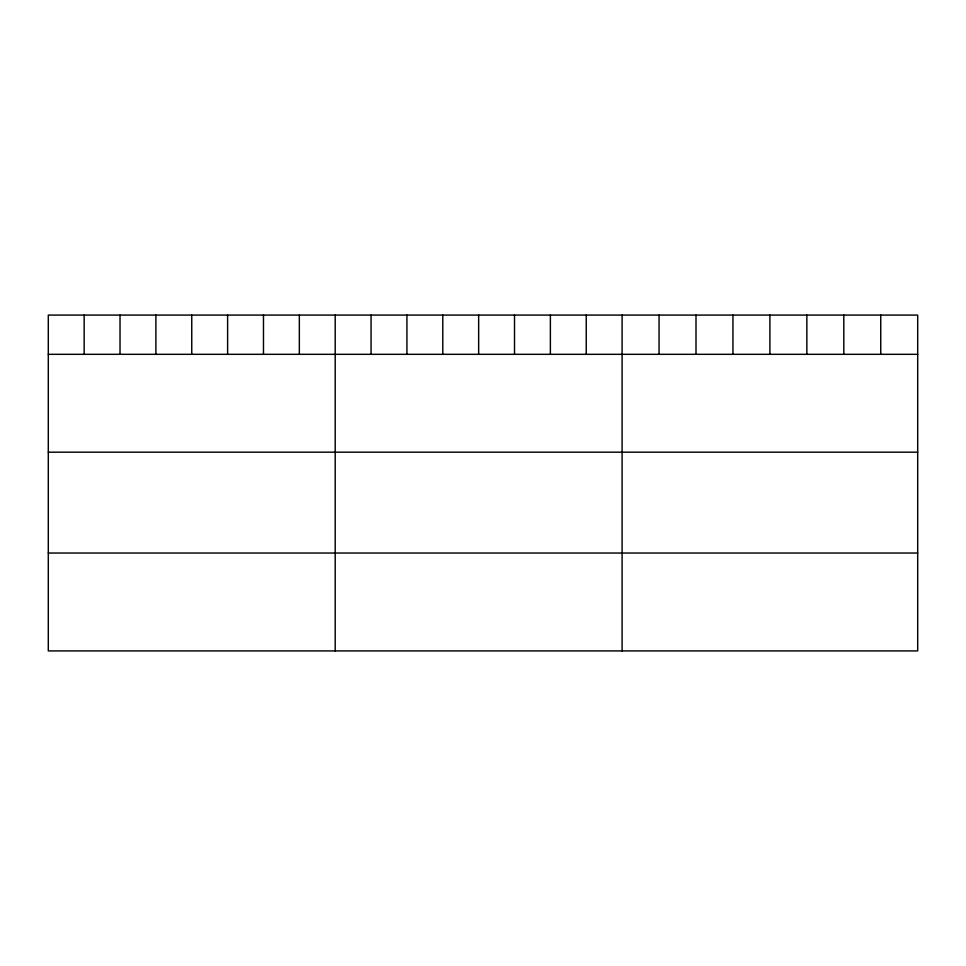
<?xml version="1.0" encoding="UTF-8"?>
<svg xmlns="http://www.w3.org/2000/svg" width="966" height="966" viewBox="0 0 966 966"><rect width="100%" height="100%" fill="white"/><g stroke="black" fill="none" stroke-linecap="round" stroke-linejoin="round"><path stroke-width="1.45" d="M917.7 354.317L917.7 650.915L48.3 650.915L48.3 315.085L917.7 315.085L917.7 354.317L48.3 354.317M48.3 452.185L917.7 452.185M48.3 553.035L917.7 553.035M880.75 315.085L880.75 354.317M843.801 315.085L843.801 354.317M806.852 315.085L806.852 354.317M769.902 315.085L769.902 354.317M732.952 315.085L732.952 354.317M696.003 315.085L696.003 354.317M659.053 315.085L659.053 354.317M622.104 315.085L622.104 650.915M586.241 315.085L586.241 354.317M550.379 315.085L550.379 354.317M514.516 315.085L514.516 354.317M478.653 315.085L478.653 354.317M442.79 315.085L442.79 354.317M406.928 315.085L406.928 354.317M371.065 315.085L371.065 354.317M335.202 315.085L335.202 650.915M299.339 315.085L299.339 354.317M263.476 315.085L263.476 354.317M227.614 315.085L227.614 354.317M191.751 315.085L191.751 354.317M155.888 315.085L155.888 354.317M120.026 315.085L120.026 354.317M84.163 315.085L84.163 354.317"/></g></svg>
